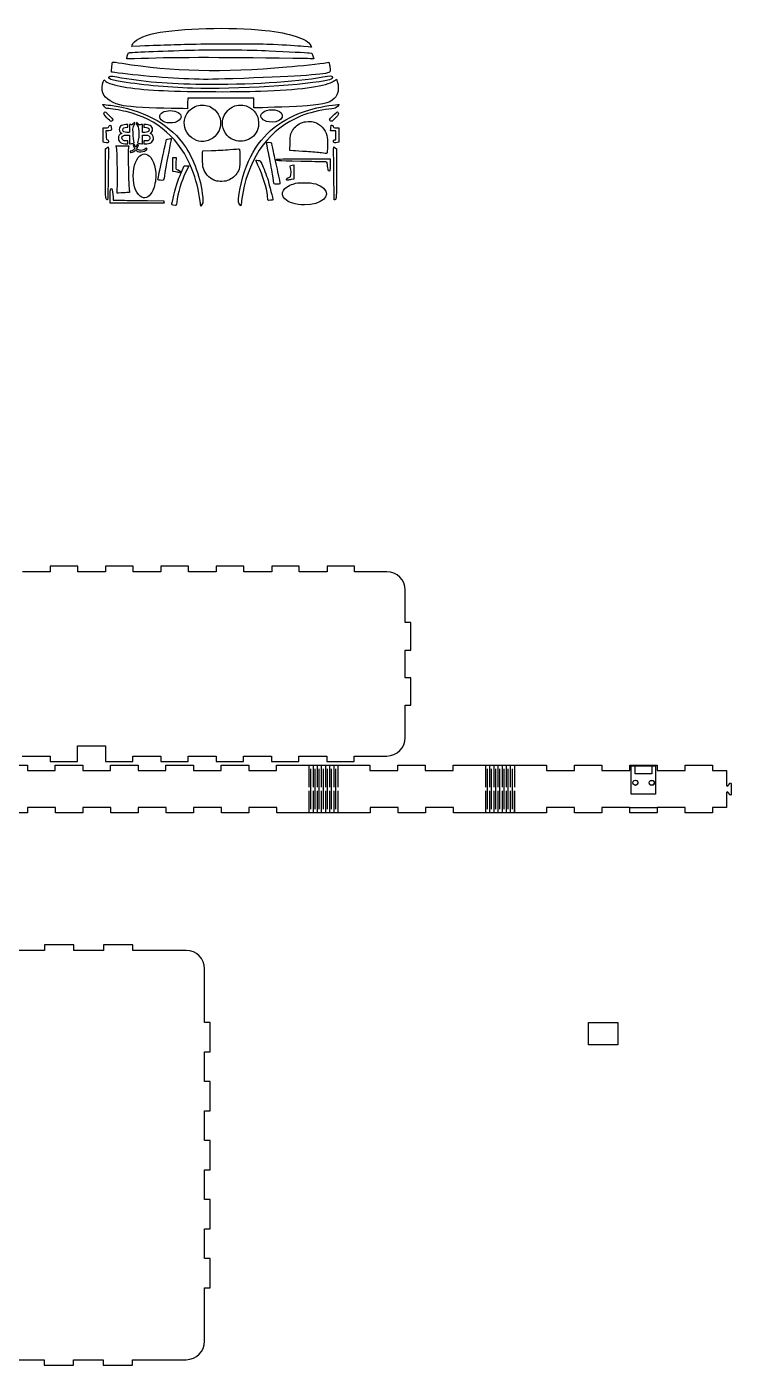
# Model space of a CAD drawing. Extents: x 299 to 1400, y -639 to 740.
# Drawn here: x 698 to 1079, y 8 to 734 of the extents above; entities that cross this region are included whole.
import ezdxf

# ---------------------------------------------------------------- set-up
doc = ezdxf.new("R2010")
doc.units = 0
doc.layers.add('Generic_Box', color=7, linetype='CONTINUOUS')

msp = doc.modelspace()

# ---------------------------------------------------------------- linework, layer by layer
at = {"layer": 'Generic_Box', "color": 1}
for p, q in [((754.53028, 723.490667), (754.70768, 724.258767)), ((759.00088, 723.667317), (754.53028, 723.490667)), ((847.60898, 723.450547), (847.60898, 723.450547)), ((850.78658, 719.986427), (852.11218, 719.845287)), ((852.11218, 719.845287), (852.69988, 718.352107)), ((751.78318, 717.114377), (751.78318, 717.114377)), ((860.48148, 714.729671), (861.44768, 714.878111)), ((861.44768, 714.878111), (861.73818, 713.523301)), ((739.07928, 704.352065), (739.52368, 705.372969)), ((739.52368, 705.372969), (740.44508, 704.563932)), ((785.43188, 705.875501), (785.43188, 705.875531)), ((787.41628, 700.821243), (787.41628, 700.821243)), ((775.90648, 689.886546), (775.90688, 689.886746)), ((784.82718, 692.549281), (784.75218, 689.705016)), ((784.90218, 695.393533), (784.82718, 692.549281)), ((802.76148, 695.393533), (784.90218, 695.393533)), ((820.62098, 695.393533), (802.76148, 695.393533)), ((820.69698, 692.813858), (820.62098, 695.393533)), ((820.77298, 690.234183), (820.69698, 692.813858)), ((823.47538, 690.237183), (820.77298, 690.234183)), ((866.99478, 691.963464), (865.99518, 690.939834)), ((866.28868, 691.963464), (866.99478, 691.963464)), ((741.04388, 684.801267), (741.04388, 684.801267)), ((784.75218, 689.705016), (782.44598, 689.763916)), ((827.52518, 682.789415), (827.52518, 682.789415)), ((862.08168, 683.143277), (862.08168, 683.143277)), ((738.99748, 675.435037), (738.99748, 679.386207)), ((738.99748, 679.386207), (740.44768, 679.386207)), ((738.99748, 671.483857), (738.99748, 675.435037)), ((742.03028, 677.798707), (740.56518, 677.798707)), ((740.56518, 677.798707), (740.64118, 675.351317)), ((751.622871, 675.401907), (753.277487, 675.401907)), ((753.277487, 676.876938), (751.950828, 676.876938)), ((752.465825, 679.640873), (752.465825, 681.176828)), ((753.277487, 681.14609), (753.277487, 679.588615)), ((753.277487, 679.588615), (753.277487, 676.876938)), ((753.277487, 675.401907), (753.277487, 672.257893)), ((756.268025, 681.38755), (756.267696, 682.24356)), ((757.079357, 682.215893), (757.079357, 681.281912)), ((757.079357, 682.215893), (757.079357, 682.215893)), ((758.474514, 680.929503), (758.474514, 680.839793)), ((760.322598, 679.588615), (760.322598, 681.14609)), ((760.322598, 676.876938), (760.322598, 679.588615)), ((761.649257, 676.876938), (760.322598, 676.876938)), ((760.322598, 672.258172), (760.322598, 675.401907)), ((760.322598, 675.401907), (761.977214, 675.401907)), ((761.134246, 681.176828), (761.134246, 679.640873)), ((772.46308, 682.378004), (772.46308, 682.378004)), ((853.40268, 682.469283), (853.40268, 682.469283)), ((862.22408, 677.798707), (862.38808, 678.790897)), ((863.71398, 677.798707), (862.22408, 677.798707)), ((865.20378, 677.798707), (863.71398, 677.798707)), ((865.20378, 675.268537), (865.20378, 677.798707)), ((865.34108, 679.386207), (866.79128, 679.386207)), ((866.79128, 679.386207), (866.79128, 675.450537)), ((866.79128, 675.450537), (866.79128, 671.514857)), ((739.72508, 671.373637), (738.99748, 671.483857)), ((739.72508, 671.373637), (739.72508, 671.373637)), ((740.32048, 667.916867), (740.98088, 668.537297)), ((746.29068, 668.852706), (745.94148, 669.580316)), ((745.94148, 669.580316), (749.46838, 669.580316)), ((749.46838, 669.580316), (752.99518, 669.580316)), ((752.465826, 670.63865), (752.465826, 672.210099)), ((752.99518, 669.580316), (752.71338, 668.662166)), ((753.277487, 672.257893), (753.277487, 670.669117)), ((755.114706, 670.894649), (755.905955, 671.136948)), ((756.108054, 670.350524), (755.321286, 670.109343)), ((758.220079, 670.135335), (757.434714, 670.375957)), ((757.696407, 671.144214), (758.51952, 670.891853)), ((760.322598, 670.669398), (760.322598, 672.258172)), ((761.134246, 672.210099), (761.134246, 670.63865)), ((790.97668, 672.186111), (790.97668, 672.186081)), ((811.31578, 672.256146), (811.31578, 672.256146)), ((840.26118, 666.996836), (840.35218, 671.271643)), ((863.98248, 671.565547), (863.98248, 671.565547)), ((864.80808, 668.537297), (865.46848, 667.916867)), ((866.79128, 671.514857), (865.96448, 671.349487)), ((740.32048, 654.43226), (740.32048, 667.916867)), ((763.03258, 664.766792), (763.03258, 664.766392)), ((776.75688, 659.44665), (776.75688, 663.281447)), ((776.75688, 663.281447), (777.68298, 663.281447)), ((777.68298, 663.281447), (778.60898, 663.281447)), ((778.60898, 663.281447), (778.51198, 660.0403)), ((792.95868, 665.889753), (793.12898, 666.797923)), ((793.12898, 666.797923), (797.82098, 666.974283)), ((842.20168, 666.854806), (840.26118, 666.996836)), ((847.46438, 662.470283), (862.01648, 662.470283)), ((862.01648, 662.470283), (862.01648, 659.16299)), ((865.46848, 667.916867), (865.46848, 654.34626)), ((776.75688, 655.61185), (776.75688, 659.44665)), ((778.31778, 655.41633), (776.75688, 655.61185)), ((780.01528, 655.08391), (780.01548, 655.08394)), ((781.86828, 656.21945), (783.02278, 658.66685)), ((783.02278, 658.66685), (784.21178, 658.66685)), ((785.40088, 658.66685), (783.94748, 655.6094)), ((784.21178, 658.66685), (785.40088, 658.66685)), ((841.47368, 659.17292), (842.47308, 659.25552)), ((842.40008, 655.33949), (842.32708, 651.42345)), ((842.47308, 659.25552), (842.40008, 655.33949)), ((861.12038, 656.07184), (861.12038, 656.07184)), ((864.06138, 654.56436), (864.06128, 654.56436)), ((769.23668, 650.99676), (769.23668, 650.99676)), ((800.07518, 650.58213), (800.07478, 650.58213)), ((831.74258, 648.87874), (831.74258, 648.87872)), ((838.34858, 651.03634), (838.34818, 651.03629)), ((842.32708, 651.42345), (841.00778, 651.23503)), ((740.78348, 640.59617), (740.78348, 640.59617)), ((742.90028, 638.47949), (742.89938, 642.44859)), ((744.37248, 641.98559), (744.54058, 640.06729)), ((744.54058, 640.06729), (749.47468, 640.03029)), ((746.58378, 644.33596), (746.58378, 644.33596)), ((763.13998, 639.83189), (771.87128, 639.67019)), ((771.87128, 639.67019), (771.95628, 639.07479)), ((771.95628, 639.07479), (772.04128, 638.47949)), ((791.92348, 636.90762), (791.60358, 639.49857)), ((828.35108, 640.19361), (828.35108, 640.19357)), ((836.75648, 645.35641), (836.75648, 645.35641)), ((757.47078, 638.47949), (742.90028, 638.47949)), ((772.04128, 638.47949), (757.47078, 638.47949)), ((776.90478, 637.42511), (776.90478, 637.42511)), ((792.55088, 637.83088), (791.92348, 636.90762)), ((812.94138, 637.9233), (812.94138, 637.9233)), ((710.38264, 438.529817), (695.28276, 438.529817)), ((725.28302, 441.529627), (710.38264, 441.529627)), ((710.38264, 441.529627), (710.38264, 438.529817)), ((725.28302, 438.529817), (725.28302, 441.529627)), ((740.38287, 438.529817), (725.28302, 438.529817)), ((755.28272, 441.529627), (740.38287, 441.529627)), ((740.38287, 441.529627), (740.38287, 438.529817)), ((755.28272, 438.529817), (755.28272, 441.529627)), ((770.38312, 438.529817), (755.28272, 438.529817)), ((785.28292, 441.529627), (770.38312, 441.529627)), ((770.38312, 441.529627), (770.38312, 438.529817)), ((785.28292, 438.529817), (785.28292, 441.529627)), ((800.38282, 438.529817), (785.28292, 438.529817)), ((815.28272, 441.529627), (800.38282, 441.529627)), ((800.38282, 441.529627), (800.38282, 438.529817)), ((815.28272, 438.529817), (815.28272, 441.529627)), ((830.38302, 438.529817), (815.28272, 438.529817)), ((845.28292, 441.529627), (830.38302, 441.529627)), ((830.38302, 441.529627), (830.38302, 438.529817)), ((845.28292, 438.529817), (845.28292, 441.529627)), ((860.38272, 438.529817), (845.28292, 438.529817)), ((875.28262, 441.529627), (860.38272, 441.529627)), ((860.38272, 441.529627), (860.38272, 438.529817)), ((875.28262, 438.529817), (875.28262, 441.529627)), ((892.78292, 438.529817), (875.28262, 438.529817)), ((902.78282, 410.929947), (902.78282, 428.529907)), ((905.78312, 410.929947), (902.78282, 410.929947)), ((905.78312, 396.030087), (905.78312, 410.929947)), ((902.78282, 380.929712), (902.78282, 396.030087)), ((902.78282, 396.030087), (905.78312, 396.030087)), ((905.78312, 380.929712), (902.78282, 380.929712)), ((905.78312, 366.029847), (905.78312, 380.929712)), ((902.78282, 348.529623), (902.78282, 366.029847)), ((902.78282, 366.029847), (905.78312, 366.029847)), ((725.183, 338.529713), (725.183, 344.138159)), ((725.183, 344.138159), (740.283, 344.138159)), ((740.283, 344.138159), (740.283, 338.529713)), ((695.18304, 338.529713), (710.28289, 338.529713)), ((710.28289, 338.529713), (710.28289, 335.529903)), ((710.28289, 335.529903), (725.18277, 335.529903)), ((725.18277, 335.529903), (725.183, 338.529713)), ((725.183, 338.529713), (725.183, 338.529713)), ((740.283, 338.529713), (740.28262, 335.529903)), ((740.28262, 335.529903), (755.18302, 335.529903)), ((740.283, 338.529713), (740.283, 338.529713)), ((755.18302, 335.529903), (755.18302, 338.529713)), ((755.18302, 338.529713), (770.28282, 338.529713)), ((770.28282, 338.529713), (770.28282, 335.529903)), ((770.28282, 335.529903), (785.18272, 335.529903)), ((785.18272, 335.529903), (785.18272, 338.529713)), ((785.18272, 338.529713), (800.28312, 338.529713)), ((800.28312, 338.529713), (800.28312, 335.529903)), ((800.28312, 335.529903), (815.18292, 335.529903)), ((815.18292, 335.529903), (815.18292, 338.529713)), ((815.18292, 338.529713), (830.28282, 338.529713)), ((830.28282, 338.529713), (830.28282, 335.529903)), ((830.28282, 335.529903), (845.18262, 335.529903)), ((845.18262, 335.529903), (845.18262, 338.529713)), ((845.18262, 338.529713), (860.28302, 338.529713)), ((860.28302, 338.529713), (860.28302, 335.529903)), ((860.28302, 335.529903), (875.18292, 335.529903)), ((875.18292, 335.529903), (875.18292, 338.529713)), ((875.18292, 338.529713), (892.78292, 338.529713)), ((683.05286, 333.629683), (697.95286, 333.629683)), ((697.95286, 333.629683), (697.95286, 330.629683)), ((697.95286, 330.629683), (713.05286, 330.629683)), ((713.05286, 330.629683), (713.05286, 333.629683)), ((713.05286, 333.629683), (727.95286, 333.629683)), ((727.95286, 333.629683), (727.95286, 330.629683)), ((727.95286, 330.629683), (743.05286, 330.629683)), ((743.05286, 330.629683), (743.05286, 333.629683)), ((743.05286, 333.629683), (757.95282, 333.629683)), ((757.95282, 333.629683), (757.95282, 330.629683)), ((757.95282, 330.629683), (773.05282, 330.629683)), ((773.05282, 330.629683), (773.05282, 333.629683)), ((773.05282, 333.629683), (787.95282, 333.629683)), ((787.95282, 333.629683), (787.95282, 330.629683)), ((787.95282, 330.629683), (803.05282, 330.629683)), ((803.05282, 330.629683), (803.05282, 333.629683)), ((803.05282, 333.629683), (817.95282, 333.629683)), ((817.95282, 333.629683), (817.95282, 330.629683)), ((817.95282, 330.629683), (833.05282, 330.629683)), ((833.05282, 330.629683), (833.05282, 333.629683)), ((833.05282, 333.629683), (850.55282, 333.629683)), ((850.55282, 333.629683), (866.26082, 333.629683)), ((850.55282, 333.629683), (850.55282, 321.629683)), ((851.67482, 309.629683), (851.67482, 331.629683)), ((852.79682, 333.629683), (852.79682, 321.629683)), ((853.91882, 309.629683), (853.91882, 331.629683)), ((855.04082, 333.629683), (855.04082, 321.629683)), ((856.16282, 309.629683), (856.16282, 331.629683)), ((857.28482, 333.629683), (857.28482, 321.629683)), ((858.40682, 309.629683), (858.40682, 331.629683)), ((859.52882, 333.629683), (859.52882, 321.629683)), ((860.65082, 309.629683), (860.65082, 331.629683)), ((861.77282, 333.629683), (861.77282, 321.629683)), ((862.89482, 309.629683), (862.89482, 331.629683)), ((864.01682, 333.629683), (864.01682, 321.629683)), ((865.13882, 309.629683), (865.13882, 331.629683)), ((866.26082, 333.629683), (883.66082, 333.629683)), ((866.26082, 333.629683), (866.26082, 321.629683)), ((883.66082, 333.629683), (883.66082, 330.629683)), ((883.66082, 330.629683), (898.76082, 330.629683)), ((898.76082, 330.629683), (898.76082, 333.629683)), ((898.76082, 333.629683), (913.66082, 333.629683)), ((913.66082, 333.629683), (913.66082, 330.629683)), ((913.66082, 330.629683), (928.76082, 330.629683)), ((928.76082, 330.629683), (928.76082, 333.629683)), ((928.76082, 333.629683), (946.26082, 333.629683)), ((946.26082, 333.629683), (961.96882, 333.629683)), ((946.26082, 333.629683), (946.26082, 321.629683)), ((947.38282, 309.629683), (947.38282, 331.629683)), ((948.50482, 333.629683), (948.50482, 321.629683)), ((949.62682, 309.629683), (949.62682, 331.629683)), ((950.74882, 333.629683), (950.74882, 321.629683)), ((951.87082, 309.629683), (951.87082, 331.629683)), ((952.99282, 333.629683), (952.99282, 321.629683)), ((954.11482, 309.629683), (954.11482, 331.629683)), ((955.23682, 333.629683), (955.23682, 321.629683)), ((956.35882, 309.629683), (956.35882, 331.629683)), ((957.48082, 333.629683), (957.48082, 321.629683)), ((958.60282, 309.629683), (958.60282, 331.629683)), ((959.72482, 333.629683), (959.72482, 321.629683)), ((960.84682, 309.629683), (960.84682, 331.629683)), ((961.96882, 333.629683), (979.36882, 333.629683)), ((961.96882, 333.629683), (961.96882, 321.629683)), ((979.36882, 333.629683), (979.36882, 330.629683)), ((979.36882, 330.629683), (994.46882, 330.629683)), ((994.46882, 330.629683), (994.46882, 333.629683)), ((994.46882, 333.629683), (1009.36882, 333.629683)), ((1009.36882, 333.629683), (1009.36882, 330.629683)), ((1009.36882, 330.629683), (1024.46882, 330.629683)), ((1024.46882, 330.629683), (1024.46882, 333.629683)), ((1024.46882, 333.629683), (1039.36882, 333.629683)), ((1039.36882, 333.629683), (1039.36882, 330.629683)), ((1039.36882, 330.629683), (1054.46882, 330.629683)), ((1054.46882, 330.629683), (1054.46882, 333.629683)), ((1054.46882, 333.629683), (1069.36882, 333.629683)), ((1069.36882, 333.629683), (1069.36882, 330.629683)), ((1069.36882, 330.629683), (1076.96882, 330.629683)), ((1076.96882, 330.629683), (1076.96882, 330.629683)), ((1076.96882, 330.629683), (1076.96882, 327.629683)), ((1076.96882, 327.629683), (1076.96882, 325.629683)), ((850.55282, 319.629683), (850.55282, 307.629683)), ((852.79682, 319.629683), (852.79682, 307.629683)), ((855.04082, 319.629683), (855.04082, 307.629683)), ((857.28482, 319.629683), (857.28482, 307.629683)), ((859.52882, 319.629683), (859.52882, 307.629683)), ((861.77282, 319.629683), (861.77282, 307.629683)), ((864.01682, 319.629683), (864.01682, 307.629683)), ((866.26082, 319.629683), (866.26082, 307.629683)), ((946.26082, 319.629683), (946.26082, 307.629683)), ((948.50482, 319.629683), (948.50482, 307.629683)), ((950.74882, 319.629683), (950.74882, 307.629683)), ((952.99282, 319.629683), (952.99282, 307.629683)), ((955.23682, 319.629683), (955.23682, 307.629683)), ((957.48082, 319.629683), (957.48082, 307.629683)), ((959.72482, 319.629683), (959.72482, 307.629683)), ((961.96882, 319.629683), (961.96882, 307.629683)), ((961.96882, 307.629683), (961.96882, 319.629683)), ((1027.51372, 322.760557), (1027.51372, 322.760557)), ((1036.39542, 322.729977), (1036.39542, 322.729977)), ((1076.96882, 325.629683), (1076.96882, 322.554683)), ((1077.65482, 322.304683), (1078.97682, 323.880683)), ((1079.47682, 323.702683), (1079.47682, 317.552683)), ((1076.96882, 318.700683), (1076.96882, 315.625683)), ((1076.96882, 315.625683), (1076.96882, 310.629683)), ((1078.97682, 317.374683), (1077.65482, 318.950683)), ((698.05286, 307.629683), (683.15286, 307.629683)), ((713.15286, 310.629683), (698.05286, 310.629683)), ((698.05286, 310.629683), (698.05286, 307.629683)), ((713.15286, 307.629683), (713.15286, 310.629683)), ((728.05286, 307.629683), (713.15286, 307.629683)), ((743.15286, 310.629683), (728.05286, 310.629683)), ((728.05286, 310.629683), (728.05286, 307.629683)), ((743.15286, 307.629683), (743.15286, 310.629683)), ((758.05282, 307.629683), (743.15286, 307.629683)), ((773.15282, 310.629683), (758.05282, 310.629683)), ((758.05282, 310.629683), (758.05282, 307.629683)), ((773.15282, 307.629683), (773.15282, 310.629683)), ((788.05282, 307.629683), (773.15282, 307.629683)), ((803.15282, 310.629683), (788.05282, 310.629683)), ((788.05282, 310.629683), (788.05282, 307.629683)), ((803.15282, 307.629683), (803.15282, 310.629683)), ((818.05282, 307.629683), (803.15282, 307.629683)), ((833.15282, 310.629683), (818.05282, 310.629683)), ((818.05282, 310.629683), (818.05282, 307.629683)), ((833.15282, 307.629683), (833.15282, 310.629683)), ((850.55282, 307.629683), (833.15282, 307.629683)), ((866.26082, 307.629683), (850.55282, 307.629683)), ((883.76082, 307.629683), (866.26082, 307.629683)), ((898.86082, 310.629683), (883.76082, 310.629683)), ((883.76082, 310.629683), (883.76082, 307.629683)), ((898.86082, 307.629683), (898.86082, 310.629683)), ((913.76082, 307.629683), (898.86082, 307.629683)), ((928.86082, 310.629683), (913.76082, 310.629683)), ((913.76082, 310.629683), (913.76082, 307.629683)), ((928.86082, 307.629683), (928.86082, 310.629683)), ((946.26082, 307.629683), (928.86082, 307.629683)), ((961.96882, 307.629683), (946.26082, 307.629683)), ((979.36882, 307.629683), (961.96882, 307.629683)), ((994.46882, 310.629683), (979.36882, 310.629683)), ((979.36882, 310.629683), (979.36882, 307.629683)), ((994.46882, 307.629683), (994.46882, 310.629683)), ((1009.36882, 307.629683), (994.46882, 307.629683)), ((1024.46882, 310.629683), (1009.36882, 310.629683)), ((1009.36882, 310.629683), (1009.36882, 307.629683)), ((1024.46882, 307.629683), (1024.46882, 310.629683)), ((1039.36882, 307.629683), (1024.46882, 307.629683)), ((1054.46882, 310.629683), (1039.36882, 310.629683)), ((1039.36882, 310.629683), (1039.36882, 307.629683)), ((1054.46882, 307.629683), (1054.46882, 310.629683)), ((1069.36882, 307.629683), (1054.46882, 307.629683)), ((1076.96882, 310.629683), (1069.36882, 310.629683)), ((1069.36882, 310.629683), (1069.36882, 307.629683)), ((707.15871, 232.999975), (691.05842, 232.999975)), ((723.05853, 236.00031), (707.15871, 236.00031)), ((707.15871, 236.00031), (707.15871, 232.999975)), ((723.05853, 232.999975), (723.05853, 236.00031)), ((739.15832, 232.999975), (723.05853, 232.999975)), ((755.05864, 236.00031), (739.15832, 236.00031)), ((739.15832, 236.00031), (739.15832, 232.999975)), ((755.05864, 232.999975), (755.05864, 236.00031)), ((784.0584, 232.999975), (755.05864, 232.999975)), ((794.05833, 193.900038), (794.05833, 223.000069)), ((797.05865, 193.900038), (794.05833, 193.900038)), ((797.05865, 178.000234), (797.05865, 193.900038)), ((1002.0688, 193.90003), (1017.9687, 193.90003)), ((1002.0688, 181.88334), (1002.0688, 193.90003)), ((1017.9687, 193.90003), (1017.9687, 181.88334)), ((1017.9687, 181.88334), (1002.0688, 181.88334)), ((794.05833, 161.899917), (794.05833, 178.000234)), ((794.05833, 178.000234), (797.05865, 178.000234)), ((797.05865, 161.899917), (794.05833, 161.899917)), ((797.05865, 146.000126), (797.05865, 161.899917)), ((794.05833, 129.900338), (794.05833, 146.000126)), ((794.05833, 146.000126), (797.05865, 146.000126)), ((797.05865, 129.900338), (794.05833, 129.900338)), ((797.05865, 114.000018), (797.05865, 129.900338)), ((794.05833, 97.900228), (794.05833, 114.000018)), ((794.05833, 114.000018), (797.05865, 114.000018)), ((797.05865, 97.900228), (794.05833, 97.900228)), ((797.05865, 81.999908), (797.05865, 97.900228)), ((794.05833, 65.900088), (794.05833, 81.999908)), ((794.05833, 81.999908), (797.05865, 81.999908)), ((797.05865, 65.900088), (794.05833, 65.900088)), ((797.05865, 50.000298), (797.05865, 65.900088)), ((794.05833, 21.000008), (794.05833, 50.000298)), ((794.05833, 50.000298), (797.05865, 50.000298)), ((690.95867, 11.000078), (707.05846, 11.000078)), ((707.05846, 11.000078), (707.05846, 8.000288)), ((707.05846, 8.000288), (722.95878, 8.000288)), ((722.95878, 8.000288), (722.95878, 11.000078)), ((722.95878, 11.000078), (739.05857, 11.000078)), ((739.05857, 11.000078), (739.05857, 8.000288)), ((739.05857, 8.000288), (754.95839, 8.000288)), ((754.95839, 8.000288), (754.95839, 11.000078)), ((754.95839, 11.000078), (784.0584, 11.000078))]:
    msp.add_line(p, q, dxfattribs=at)
at = {"layer": 'Generic_Box', "color": 3}
for p, q in [((1025.31887, 317.775488), (1025.31887, 333.275487)), ((1025.31887, 333.275487), (1038.51887, 333.275487)), ((1027.468879, 328.881484), (1027.468879, 333.275457)), ((1027.468879, 333.275457), (1036.36888, 333.275457)), ((1036.36888, 328.881484), (1027.468879, 328.881484)), ((1036.36888, 333.275457), (1036.36888, 328.881484)), ((1038.51887, 333.275487), (1038.51887, 317.775488)), ((1027.51372, 322.610557), (1027.51372, 322.610557)), ((1036.39542, 322.579977), (1036.39542, 322.579977)), ((1038.51887, 317.775488), (1025.31887, 317.775488)), ((1024.46892, 310.629684), (1039.36892, 310.629684)), ((1024.46892, 307.629684), (1024.46892, 310.629684)), ((1039.36892, 307.629684), (1024.46892, 307.629684)), ((1039.36892, 310.629684), (1039.36892, 307.629684))]:
    msp.add_line(p, q, dxfattribs=at)
at = {"layer": 'Generic_Box', "color": 1}
for points in [[(767.24818, 730.685137), (781.04218, 733.516087), (807.41048, 734.169887), (826.91848, 732.164657)], [(754.70768, 724.258767), (755.24638, 726.590797), (760.55588, 729.311667), (767.24818, 730.685137)], [(826.91848, 732.164657), (840.32358, 730.786747), (849.71228, 727.708287), (851.59128, 724.074687)], [(752.22428, 718.754627), (752.42338, 719.524977), (752.70528, 719.959167), (753.09988, 720.103317)], [(753.09988, 720.103317), (753.70868, 720.325707), (769.78028, 720.994027), (786.49028, 721.491827)], [(791.91418, 724.654997), (778.38558, 724.383727), (773.17298, 724.227307), (759.00088, 723.667317)], [(786.49028, 721.491827), (797.10818, 721.808137), (819.66518, 721.654337), (828.95588, 721.202267)], [(831.20478, 724.482777), (823.18398, 724.844427), (805.27658, 724.922927), (791.91418, 724.654997)], [(828.95588, 721.202267), (838.86398, 720.720167), (849.41368, 720.132607), (850.78658, 719.986427)], [(847.60898, 723.450547), (844.36548, 723.771247), (837.74218, 724.188017), (831.20478, 724.482777)], [(851.97458, 723.187927), (851.97458, 723.016807), (852.02858, 723.013547), (847.60898, 723.450547)], [(851.59128, 724.074687), (851.80208, 723.666957), (851.97458, 723.267907), (851.97458, 723.187927)], [(743.63958, 709.588651), (743.51088, 709.729161), (743.98428, 714.888201), (744.14018, 715.044101)], [(744.14018, 715.044101), (744.21518, 715.119101), (746.57118, 714.809411), (749.37598, 714.356011)], [(749.37598, 714.356011), (776.33768, 709.997651), (803.57808, 709.383941), (838.61318, 712.345551)], [(755.96608, 716.782607), (751.79048, 716.616387), (751.64098, 716.628247), (751.78318, 717.114377)], [(751.78318, 717.114377), (751.86418, 717.391667), (752.06278, 718.129777), (752.22428, 718.754627)], [(841.92048, 716.987447), (800.84568, 717.613617), (775.31288, 717.552767), (755.96608, 716.782607)], [(838.61318, 712.345551), (845.68078, 712.942991), (856.60098, 714.133541), (860.48148, 714.729671)], [(853.22638, 716.837477), (853.19238, 716.825677), (848.10508, 716.893177), (841.92048, 716.987447)], [(852.69988, 718.352107), (853.02308, 717.530857), (853.26008, 716.849277), (853.22638, 716.837477)], [(861.73818, 713.523301), (861.89808, 712.778161), (862.02878, 711.593481), (862.02878, 710.890701)], [(740.44508, 704.563932), (742.93958, 702.373764), (753.89118, 700.493416), (769.16008, 699.633699)], [(742.17248, 706.63522), (742.17248, 707.599994), (742.93098, 707.669134), (746.42658, 707.023027)], [(747.19958, 704.683952), (743.17178, 705.399819), (742.17248, 705.787686), (742.17248, 706.63522)], [(760.82568, 707.589951), (753.76748, 708.234981), (743.81988, 709.391861), (743.63958, 709.588651)], [(746.42658, 707.023027), (760.50198, 704.421392), (774.26408, 703.229951), (792.70798, 703.016281)], [(787.41628, 700.821243), (773.53118, 701.25458), (758.22128, 702.725054), (747.19958, 704.683952)], [(785.43188, 705.875531), (778.60998, 706.139131), (770.57618, 706.698881), (760.82568, 707.589951)], [(809.37668, 705.974401), (796.75038, 705.553581), (794.05208, 705.542441), (785.43188, 705.875501)], [(861.71068, 705.411729), (850.41318, 702.561354), (810.56058, 700.098939), (787.41628, 700.821243)], [(792.70798, 703.016281), (817.53128, 702.728694), (842.97928, 704.259435), (858.19228, 706.95527)], [(861.30118, 709.326581), (858.25928, 708.129571), (841.41738, 707.042271), (809.37668, 705.974401)], [(858.19228, 706.95527), (862.19588, 707.664724), (862.81368, 707.682814), (863.18528, 707.101447)], [(862.02878, 710.890701), (862.02878, 709.742541), (861.95478, 709.583851), (861.30118, 709.326581)], [(863.18528, 707.101447), (863.63868, 706.392223), (863.08528, 705.758666), (861.71068, 705.411729)], [(863.34078, 704.251705), (864.20308, 704.686952), (865.01548, 705.234289), (865.14628, 705.468026)], [(865.14628, 705.468026), (865.34478, 705.822706), (865.43258, 705.768656), (865.67708, 705.141249)], [(865.67708, 705.141249), (866.96058, 701.847597), (866.78518, 698.545748), (865.20458, 696.24502)], [(738.87668, 698.237218), (738.30558, 699.732549), (738.40748, 702.809161), (739.07928, 704.352065)], [(749.97768, 691.323137), (744.59578, 692.250141), (740.09188, 695.055326), (738.87668, 698.237218)], [(769.16008, 699.633699), (781.51388, 698.938115), (810.33288, 698.727465), (824.35288, 699.230272)], [(824.35288, 699.230272), (844.64758, 699.958119), (858.32488, 701.71967), (863.34078, 704.251705)], [(739.60008, 690.905134), (738.59578, 691.933594), (738.58528, 691.963464), (739.22668, 691.963464)], [(739.22668, 691.963464), (739.58968, 691.963464), (741.31048, 691.777454), (743.05068, 691.550104)], [(741.40578, 689.846794), (740.85348, 689.846794), (740.33918, 690.148194), (739.60008, 690.905134)], [(743.05068, 691.550104), (759.91288, 689.347174), (773.89998, 682.052404), (782.04008, 671.215794)], [(775.90688, 689.886746), (765.46658, 690.043856), (753.58278, 690.70218), (749.97768, 691.323137)], [(782.44598, 689.763916), (781.17758, 689.796316), (778.23488, 689.851516), (775.90648, 689.886546)], [(783.48888, 684.856128), (784.48348, 687.793828), (786.08588, 689.552798), (788.99698, 690.902558)], [(788.99698, 690.902558), (790.26048, 691.488388), (790.87738, 691.602818), (792.75748, 691.600118)], [(792.75748, 691.600118), (795.63348, 691.596118), (797.49258, 690.897678), (799.49168, 689.070578)], [(806.60518, 688.782483), (808.65398, 690.842753), (810.44348, 691.580723), (813.43248, 691.597963)], [(813.43248, 691.597963), (815.57458, 691.610263), (815.99248, 691.527163), (817.59298, 690.770143)], [(817.59298, 690.770143), (821.04018, 689.139693), (823.08668, 686.167583), (823.30008, 682.481903)], [(849.59338, 691.304427), (844.33578, 690.94925), (827.00008, 690.240883), (823.47538, 690.237183)], [(865.20458, 696.24502), (863.12118, 693.212418), (859.12738, 691.948484), (849.59338, 691.304427)], [(851.02128, 689.139684), (855.27528, 690.425354), (863.59148, 691.963464), (866.28868, 691.963464)], [(865.99518, 690.939834), (865.06138, 689.983534), (864.86528, 689.904384), (863.01328, 689.736564)], [(741.04388, 684.801267), (739.36018, 686.635237), (739.27238, 686.792237), (739.56808, 687.441177)], [(739.56808, 687.441177), (739.74098, 687.820657), (739.96508, 688.098297), (740.06618, 688.058147)], [(740.06618, 688.058147), (740.58938, 687.850267), (744.28918, 684.145747), (744.28918, 683.829767)], [(743.24408, 682.838547), (743.01848, 682.845547), (742.02838, 683.728797), (741.04388, 684.801267)], [(751.56988, 688.122464), (747.90228, 689.009164), (742.96488, 689.846794), (741.40578, 689.846794)], [(744.28918, 683.829767), (744.28918, 683.334647), (743.74948, 682.822807), (743.24408, 682.838547)], [(787.34308, 656.6391), (780.83658, 673.231904), (768.59358, 684.006724), (751.56988, 688.122464)], [(769.67988, 685.294084), (769.67988, 687.294024), (772.10608, 688.709914), (775.50078, 688.691004)], [(772.46308, 682.378004), (770.92088, 682.942504), (769.67988, 684.242724), (769.67988, 685.294084)], [(775.50078, 688.691004), (778.85268, 688.672304), (781.32158, 687.150194), (781.32158, 685.102354)], [(781.32158, 685.102354), (781.32158, 684.223544), (779.47698, 682.615674), (778.05918, 682.258674)], [(786.04318, 674.810131), (783.29138, 677.412691), (782.29518, 681.330488), (783.48888, 684.856128)], [(799.49168, 689.070578), (805.48268, 683.595178), (802.58868, 673.685001), (794.55378, 672.161211)], [(803.80928, 680.637603), (803.45518, 683.951313), (804.32728, 686.491703), (806.60518, 688.782483)], [(843.19218, 684.305264), (827.13258, 676.668364), (816.90208, 661.09054), (814.09228, 639.99569)], [(819.04308, 663.856964), (825.46598, 676.403924), (835.72878, 684.517944), (851.02128, 689.139684)], [(827.52518, 682.789415), (824.67568, 683.846535), (823.70938, 685.904035), (825.33028, 687.462585)], [(825.33028, 687.462585), (827.72218, 689.762315), (833.48138, 689.725395), (835.43988, 687.397785)], [(833.96238, 683.048815), (832.74838, 682.411215), (828.95658, 682.258415), (827.52518, 682.789415)], [(835.43988, 687.397785), (836.70898, 685.889525), (836.13088, 684.187675), (833.96238, 683.048815)], [(848.36648, 686.530404), (847.27508, 686.140904), (844.94668, 685.139594), (843.19218, 684.305264)], [(846.06888, 681.837913), (847.53888, 682.525783), (848.21748, 682.678243), (850.09078, 682.741423)], [(863.01328, 689.736564), (858.91078, 689.364794), (852.18078, 687.891614), (848.36648, 686.530404)], [(850.09078, 682.741423), (851.44858, 682.787223), (852.76498, 682.679023), (853.40268, 682.469283)], [(861.76418, 683.829767), (861.76418, 684.145747), (865.46398, 687.850267), (865.98718, 688.058147)], [(862.08168, 683.143277), (861.90708, 683.317897), (861.76418, 683.626817), (861.76418, 683.829767)], [(865.00958, 684.801267), (863.22078, 682.852787), (862.67898, 682.545997), (862.08168, 683.143277)], [(866.48528, 687.441177), (866.78098, 686.792237), (866.69318, 686.635237), (865.00958, 684.801267)], [(865.98718, 688.058147), (866.08828, 688.098247), (866.31238, 687.820657), (866.48528, 687.441177)], [(740.44768, 679.386207), (741.75868, 679.386207), (741.91318, 679.447307), (742.05758, 680.022667)], [(740.64118, 675.351317), (740.71318, 673.041467), (740.75068, 672.899167), (741.31258, 672.819367)], [(743.33168, 679.713167), (743.60158, 677.744227), (743.63858, 677.798707), (742.03028, 677.798707)], [(742.05758, 680.022667), (742.14558, 680.372727), (742.43118, 680.715067), (742.69268, 680.783427)], [(742.69268, 680.783427), (743.08278, 680.885437), (743.19728, 680.693527), (743.33168, 679.713167)], [(747.732362, 675.371998), (747.434238, 674.964742), (747.285304, 674.448113), (747.285304, 673.822348)], [(749.118572, 676.295639), (748.492504, 676.087046), (748.030473, 675.779253), (747.732362, 675.371998)], [(747.791927, 678.381587), (747.791841, 677.894875), (747.911286, 677.47779), (748.149803, 677.13013)], [(748.119884, 679.707662), (747.901265, 679.350072), (747.791913, 678.908035), (747.791927, 678.381587)], [(749.044205, 680.571778), (748.64672, 680.353239), (748.338503, 680.065252), (748.119884, 679.707662)], [(748.149803, 677.13013), (748.37827, 676.782485), (748.701203, 676.504232), (749.118572, 676.295639)], [(750.430415, 681.033738), (749.893802, 680.944337), (749.43177, 680.790293), (749.044205, 680.571778)], [(749.655385, 678.277352), (749.655385, 678.774009), (749.868923, 679.126545), (750.296212, 679.335138)], [(750.266293, 677.174851), (749.858873, 677.383444), (749.655385, 677.750904), (749.655385, 678.277352)], [(749.849139, 675.058999), (750.276443, 675.287467), (750.867625, 675.401907), (751.622871, 675.401907)], [(751.950828, 676.876938), (751.235335, 676.876938), (750.673728, 676.976202), (750.266293, 677.174851)], [(750.296212, 679.335138), (750.713581, 679.543731), (751.260271, 679.648142), (751.936012, 679.648142)], [(752.1745, 681.182695), (751.548447, 681.182695), (750.967028, 681.133069), (750.430415, 681.033738)], [(751.936012, 679.648142), (752.127433, 679.648142), (752.300745, 679.645238), (752.465825, 679.640873)], [(752.465825, 681.176828), (752.369929, 681.178402), (752.265687, 681.182695), (752.1745, 681.182695)], [(753.664995, 681.123173), (753.533283, 681.13329), (753.406609, 681.138539), (753.277487, 681.14609)], [(754.425194, 681.033744), (754.176757, 681.073479), (753.923367, 681.103313), (753.664995, 681.123173)], [(754.830052, 680.97813), (754.699427, 680.99809), (754.565281, 681.016931), (754.425194, 681.033744)], [(756.267696, 682.24356), (755.604395, 682.119367), (755.136623, 681.677791), (754.830052, 680.97813)], [(755.213408, 676.678795), (755.028143, 679.746561), (755.534208, 681.077178), (756.268025, 681.38755)], [(755.905955, 671.136948), (755.577754, 672.569111), (755.350718, 674.405274), (755.213408, 676.678795)], [(758.474514, 680.839793), (758.136422, 681.524282), (757.678269, 682.042846), (757.079357, 682.215893)], [(757.079357, 681.281912), (757.722746, 680.803683), (758.302276, 679.394321), (758.411313, 677.588743)], [(758.411313, 677.588743), (758.543784, 675.395042), (758.283867, 673.074801), (757.696407, 671.144214)], [(759.174877, 681.033744), (758.926439, 681.003938), (758.693047, 680.969215), (758.474514, 680.929503)], [(759.93509, 681.123173), (759.676718, 681.103313), (759.4233, 681.073479), (759.174877, 681.033744)], [(760.322598, 681.14609), (760.193476, 681.138535), (760.066788, 681.133298), (759.93509, 681.123173)], [(761.425857, 681.182695), (761.334627, 681.182695), (761.230256, 681.178388), (761.134246, 681.176828)], [(761.134246, 679.640873), (761.299484, 679.645238), (761.472853, 679.648142), (761.66436, 679.648142)], [(763.16967, 681.033738), (762.633072, 681.133069), (762.05191, 681.182695), (761.425857, 681.182695)], [(763.333792, 677.174851), (762.926358, 676.976202), (762.364736, 676.876938), (761.649257, 676.876938)], [(761.66436, 679.648142), (762.3401, 679.648142), (762.886505, 679.543731), (763.303874, 679.335138)], [(761.977214, 675.401907), (762.732446, 675.401907), (763.323915, 675.287732), (763.751218, 675.059278)], [(764.55588, 680.571778), (764.168329, 680.790293), (763.706283, 680.944337), (763.16967, 681.033738)], [(763.303874, 679.335138), (763.731177, 679.126545), (763.944972, 678.773995), (763.944972, 678.277352)], [(763.944972, 678.277352), (763.944972, 677.750904), (763.741226, 677.383444), (763.333792, 677.174851)], [(764.481499, 676.295918), (764.898854, 676.504497), (765.221729, 676.782485), (765.450283, 677.13013)], [(765.867709, 675.371998), (765.569584, 675.779254), (765.107538, 676.087325), (764.481499, 676.295918)], [(765.480201, 679.707662), (765.261582, 680.065253), (764.953365, 680.353253), (764.55588, 680.571778)], [(765.450283, 677.13013), (765.688771, 677.47779), (765.808158, 677.894875), (765.808158, 678.381587)], [(765.808158, 678.381587), (765.808158, 678.908035), (765.69882, 679.350072), (765.480201, 679.707662)], [(766.314781, 673.822348), (766.314781, 674.448113), (766.165819, 674.964756), (765.867709, 675.371998)], [(778.05918, 682.258674), (776.43388, 681.849414), (773.75088, 681.906614), (772.46308, 682.378004)], [(811.31578, 672.256146), (807.12998, 673.316616), (804.24768, 676.534836), (803.80928, 680.637603)], [(823.30008, 682.481903), (823.49758, 679.069273), (822.20098, 676.151746), (819.55048, 674.045456)], [(840.35218, 671.271643), (840.44018, 675.400623), (840.47018, 675.600603), (841.23438, 677.133743)], [(841.23438, 677.133743), (842.28708, 679.245633), (843.91558, 680.830233), (846.06888, 681.837913)], [(853.40268, 682.469283), (856.83058, 681.341623), (859.42688, 678.593153), (860.30018, 675.167473)], [(862.38808, 678.790897), (862.47808, 679.336597), (862.55348, 680.039827), (862.55508, 680.353627)], [(862.55508, 680.353627), (862.55508, 681.146327), (863.51678, 680.876837), (863.73118, 680.022667)], [(863.73118, 680.022667), (863.87558, 679.447287), (864.03008, 679.386207), (865.34108, 679.386207)], [(741.90788, 671.959477), (741.90788, 671.136357), (741.68548, 671.076657), (739.72508, 671.373637)], [(740.98088, 668.537297), (741.34408, 668.878527), (741.71048, 669.088447), (741.79518, 669.003787)], [(741.31258, 672.819367), (741.77528, 672.753667), (741.90788, 672.562097), (741.90788, 671.959477)], [(741.79518, 669.003787), (741.99818, 668.800757), (741.61078, 640.22537), (741.40508, 640.23627)], [(746.58378, 644.33596), (746.98698, 645.17464), (746.71358, 667.971506), (746.29068, 668.852706)], [(747.285304, 673.822348), (747.285304, 672.759494), (747.672726, 671.960053), (748.447842, 671.423675)], [(748.447842, 671.423675), (749.222957, 670.897228), (750.410474, 670.633899), (752.010379, 670.633899)], [(749.208041, 673.837445), (749.208041, 674.423489), (749.421821, 674.830546), (749.849139, 675.058999)], [(749.431713, 673.032858), (749.282651, 673.241443), (749.208041, 673.50966), (749.208041, 673.837445)], [(750.012989, 672.526182), (749.764552, 672.655304), (749.570827, 672.824264), (749.431713, 673.032858)], [(750.877473, 672.272984), (750.539596, 672.32265), (750.251492, 672.406976), (750.012989, 672.526182)], [(751.950828, 672.198366), (751.563278, 672.198366), (751.205402, 672.223319), (750.877473, 672.272984)], [(752.465826, 672.210099), (752.28527, 672.204003), (752.106876, 672.198366), (751.950828, 672.198366)], [(752.010379, 670.633899), (752.161731, 670.633899), (752.313714, 670.635616), (752.465826, 670.63865)], [(752.71338, 668.662166), (752.35058, 667.480116), (752.90678, 645.46165), (753.31648, 644.69609)], [(753.277487, 670.669117), (753.406451, 670.6762), (753.535487, 670.684185), (753.664995, 670.693432)], [(753.664995, 670.693432), (754.216124, 670.722937), (754.698597, 670.791955), (755.113275, 670.8994)], [(755.113275, 670.8994), (755.113275, 670.897783), (755.114706, 670.896266), (755.114706, 670.894649)], [(755.321286, 670.109343), (755.559374, 669.300099), (755.846662, 668.617959), (756.194732, 668.05749)], [(756.70051, 668.805067), (756.478556, 669.231182), (756.282082, 669.747519), (756.108054, 670.350524)], [(757.434714, 670.375957), (757.220632, 669.801613), (756.976461, 669.270655), (756.70051, 668.805067)], [(757.193978, 668.053857), (757.592623, 668.656605), (757.934451, 669.361898), (758.220079, 670.135335)], [(758.51952, 670.891853), (758.927098, 670.789), (759.39779, 670.722478), (759.93509, 670.693711)], [(762.117573, 668.184369), (761.437581, 667.567218), (760.76917, 667.181169), (759.480187, 667.103387)], [(759.93509, 670.693711), (760.064584, 670.684468), (760.193634, 670.676509), (760.322598, 670.669398)], [(761.649257, 672.198366), (761.493138, 672.198366), (761.31483, 672.203918), (761.134246, 672.210099)], [(761.134246, 670.63865), (761.286457, 670.635573), (761.438268, 670.633899), (761.589707, 670.633899)], [(761.589707, 670.633899), (763.189611, 670.633899), (764.377128, 670.897228), (765.152244, 671.423675)], [(762.722598, 672.272984), (762.394669, 672.223319), (762.036822, 672.198366), (761.649257, 672.198366)], [(762.367242, 668.289169), (762.277916, 668.283732), (762.191052, 668.240016), (762.117573, 668.184369)], [(762.801173, 667.892884), (762.788146, 668.109747), (762.596955, 668.303034), (762.367242, 668.289169)], [(763.587096, 672.526182), (763.348608, 672.406976), (763.060461, 672.32265), (762.722598, 672.272984)], [(764.168358, 673.032858), (764.02923, 672.824264), (763.835534, 672.655304), (763.587096, 672.526182)], [(763.751218, 675.059278), (764.178522, 674.830825), (764.39203, 674.423489), (764.39203, 673.837445)], [(764.39203, 673.837445), (764.39203, 673.50966), (764.317406, 673.241443), (764.168358, 673.032858)], [(765.152244, 671.423675), (765.927345, 671.960053), (766.314781, 672.759522), (766.314781, 673.822348)], [(770.47198, 659.73185), (771.47888, 664.356473), (772.50418, 669.166673), (772.75038, 670.421203)], [(772.75038, 670.421203), (772.99668, 671.675723), (773.27418, 672.824913), (773.36718, 672.974953)], [(775.95148, 673.004973), (775.54888, 671.583593), (773.65298, 661.72184), (772.87988, 657.02774)], [(773.36718, 672.974953), (773.46018, 673.124983), (774.11988, 673.335183), (774.83328, 673.442053)], [(774.83328, 673.442053), (776.10888, 673.633173), (776.12738, 673.625963), (775.95148, 673.004973)], [(782.04008, 671.215794), (787.34778, 664.149734), (791.33048, 653.94899), (792.79208, 643.67701)], [(790.97668, 672.186081), (789.12138, 672.552261), (787.54278, 673.391911), (786.04318, 674.810131)], [(794.55378, 672.161211), (793.03128, 671.872471), (792.54868, 671.875831), (790.97668, 672.186111)], [(819.55048, 674.045456), (817.47788, 672.398326), (813.85868, 671.611916), (811.31578, 672.256146)], [(827.65518, 671.290766), (827.65518, 671.572066), (829.95788, 671.594086), (830.13078, 671.314466)], [(828.82918, 665.139206), (828.18348, 668.397846), (827.65518, 671.166046), (827.65518, 671.290766)], [(830.13078, 671.314466), (830.19978, 671.202766), (830.68648, 669.029876), (831.21228, 666.485816)], [(860.30018, 675.167473), (860.63348, 673.860183), (860.71208, 672.561333), (860.63898, 669.565816)], [(860.63898, 669.565816), (860.58698, 667.420956), (860.46228, 665.584476), (860.36258, 665.484756)], [(863.98248, 671.565547), (863.69728, 672.308867), (863.99948, 672.907757), (864.61498, 672.821137)], [(864.06128, 654.56436), (863.96728, 662.44943), (863.94848, 668.958647), (864.01928, 669.029287)], [(865.96448, 671.349487), (864.67948, 671.092497), (864.14148, 671.151147), (863.98248, 671.565547)], [(864.01928, 669.029287), (864.09028, 669.099887), (864.44488, 668.878527), (864.80808, 668.537297)], [(864.61498, 672.821137), (865.18838, 672.740537), (865.20378, 672.804537), (865.20378, 675.268537)], [(754.031531, 666.761877), (753.801804, 666.747997), (753.633803, 666.558874), (753.64766, 666.329262)], [(753.64766, 666.329262), (753.661545, 666.099635), (753.851033, 665.931709), (754.080746, 665.945551)], [(755.223987, 667.166826), (754.854244, 666.926868), (754.503727, 666.790366), (754.031531, 666.761877)], [(754.080746, 665.945551), (755.280374, 666.01794), (756.097762, 666.694613), (756.696588, 667.383694)], [(756.194732, 668.05749), (755.896464, 667.693819), (755.569795, 667.379726), (755.223987, 667.166826)], [(755.38428, 653.2427), (755.36228, 658.8683), (757.11618, 663.449192), (759.78828, 664.742792)], [(756.696588, 667.383694), (757.340292, 666.692767), (758.266001, 666.210838), (759.529403, 666.287061)], [(759.480187, 667.103387), (758.395438, 667.037939), (757.73175, 667.420552), (757.193978, 668.053857)], [(759.529403, 666.287061), (760.99705, 666.375618), (761.901688, 666.878282), (762.666411, 667.577364)], [(759.78828, 664.742792), (761.15458, 665.404192), (761.62028, 665.407592), (763.03258, 664.766792)], [(762.666411, 667.577364), (762.763868, 667.660069), (762.808101, 667.778071), (762.801173, 667.892884)], [(763.03258, 664.766392), (765.52978, 663.632592), (767.58728, 658.436), (767.60748, 653.2112)], [(792.90668, 661.48036), (792.84168, 663.406043), (792.86468, 665.390273), (792.95868, 665.889753)], [(793.83688, 656.24508), (793.08978, 657.8415), (793.01598, 658.25696), (792.90668, 661.48036)], [(797.82098, 666.974283), (800.40158, 667.071283), (804.80978, 667.342773), (807.61698, 667.577623)], [(807.61698, 667.577623), (810.42408, 667.812453), (812.80538, 667.919983), (812.90858, 667.816563)], [(813.09638, 662.557633), (813.09638, 657.52758), (813.08638, 657.47472), (812.35188, 655.99504)], [(812.48818, 640.95394), (813.09858, 648.27277), (815.67668, 657.28074), (819.04308, 663.856964)], [(812.90858, 667.816563), (813.01188, 667.713143), (813.09638, 665.346613), (813.09638, 662.557633)], [(822.94298, 659.02516), (822.24998, 660.45311), (821.77148, 661.67606), (821.87948, 661.74283)], [(821.87948, 661.74283), (821.98748, 661.80963), (822.53978, 661.79003), (823.10678, 661.69943)], [(823.10678, 661.69943), (824.06258, 661.54659), (824.19948, 661.40906), (824.98838, 659.80919)], [(830.82708, 654.18732), (830.37398, 656.95222), (829.47488, 661.88057), (828.82918, 665.139206)], [(831.21228, 666.485816), (831.73808, 663.941756), (832.80188, 659.00276), (833.57618, 655.51026)], [(832.91228, 661.9704), (832.91228, 662.45446), (833.37288, 662.470283), (847.46438, 662.470283)], [(852.22428, 661.0013), (834.12478, 661.35427), (832.91228, 661.41512), (832.91228, 661.9704)], [(849.29578, 666.427096), (846.46138, 666.584226), (843.26908, 666.776696), (842.20168, 666.854806)], [(857.31528, 665.722426), (855.73898, 665.952866), (852.13018, 666.269966), (849.29578, 666.427096)], [(860.36238, 660.77302), (860.32338, 660.81202), (856.66118, 660.91478), (852.22428, 661.0013)], [(860.36258, 665.484756), (860.26258, 665.385056), (858.89158, 665.491756), (857.31528, 665.722426)], [(740.78348, 640.59617), (740.35318, 640.92283), (740.32048, 641.90007), (740.32048, 654.43226)], [(768.64138, 651.21743), (768.64138, 651.27573), (769.46518, 655.10723), (770.47198, 659.73185)], [(772.87988, 657.02774), (772.42448, 654.26285), (771.99668, 651.73277), (771.92908, 651.40535)], [(777.39758, 642.88019), (778.84818, 648.57148), (780.29028, 652.87429), (781.86828, 656.21945)], [(780.01548, 655.08394), (779.94048, 655.15924), (779.17628, 655.3088), (778.31778, 655.41633)], [(778.51198, 660.0403), (778.41898, 656.92315), (778.43598, 656.79916), (778.95468, 656.79916)], [(783.94748, 655.6094), (781.46028, 650.37681), (779.39008, 643.53052), (778.93158, 639.02154)], [(778.95468, 656.79916), (779.73778, 656.79916), (781.26408, 655.46445), (780.81008, 655.17661)], [(780.81008, 655.17661), (780.40208, 654.91792), (780.20438, 654.89487), (780.01528, 655.08391)], [(791.60358, 639.49857), (790.93758, 644.89209), (789.18588, 651.93967), (787.34308, 656.6391)], [(800.07478, 650.58213), (797.25088, 651.49611), (795.17898, 653.37698), (793.83688, 656.24508)], [(812.35188, 655.99504), (811.30118, 653.88997), (809.55848, 652.17636), (807.45788, 651.18275)], [(828.09068, 642.55833), (827.80118, 646.49774), (825.59028, 653.57025), (822.94298, 659.02516)], [(824.98838, 659.80919), (825.96098, 657.83683), (827.58238, 653.59363), (828.40318, 650.87267)], [(831.74258, 648.87872), (831.69258, 649.03356), (831.28018, 651.42243), (830.82708, 654.18732)], [(833.57618, 655.51026), (834.35048, 652.01776), (834.93828, 649.10655), (834.88238, 649.0409)], [(840.58428, 657.55174), (840.42638, 657.70958), (840.33708, 658.12034), (840.38578, 658.46455)], [(840.38578, 658.46455), (840.45878, 658.97819), (840.65348, 659.10518), (841.47368, 659.17292)], [(840.66628, 652.95979), (840.97318, 653.4423), (840.90568, 657.23048), (840.58428, 657.55174)], [(860.71008, 658.49503), (860.55788, 659.70889), (860.40138, 660.73399), (860.36238, 660.77302)], [(861.12038, 656.07184), (861.04738, 656.19072), (860.86228, 657.28115), (860.71008, 658.49503)], [(861.63518, 655.8557), (861.42548, 655.8557), (861.19388, 655.953), (861.12038, 656.07184)], [(862.01648, 659.16299), (862.01648, 656.45977), (861.94648, 655.8557), (861.63518, 655.8557)], [(864.33848, 640.22786), (864.27948, 640.22786), (864.15528, 646.67928), (864.06138, 654.56436)], [(865.46848, 654.34626), (865.46848, 641.20018), (865.45248, 640.76707), (864.95678, 640.50175)], [(742.89938, 642.44859), (742.89938, 646.17579), (742.93038, 646.41729), (743.40368, 646.41729)], [(743.40368, 646.41729), (743.94358, 646.41729), (744.01108, 646.10859), (744.37248, 641.98559)], [(760.06928, 641.70729), (757.17318, 642.98839), (755.40788, 647.33489), (755.38428, 653.2427)], [(767.60748, 653.2112), (767.61748, 650.9748), (766.84778, 647.26969), (765.98758, 645.39939)], [(769.23668, 650.99676), (768.90928, 651.05986), (768.64138, 651.15913), (768.64138, 651.21743)], [(770.81918, 650.84607), (770.27618, 650.86587), (769.56408, 650.93367), (769.23668, 650.99676)], [(771.92908, 651.40535), (771.82648, 650.90763), (771.64448, 650.81594), (770.81918, 650.84607)], [(803.43908, 650.28344), (802.08998, 650.24614), (800.74398, 650.36564), (800.07518, 650.58213)], [(807.45788, 651.18275), (805.96418, 650.4762), (805.33718, 650.33588), (803.43908, 650.28344)], [(828.40318, 650.87267), (829.06568, 648.67623), (831.13158, 640.36003), (831.03718, 640.2695)], [(834.88238, 649.0409), (834.64038, 648.75667), (831.82948, 648.61149), (831.74258, 648.87874)], [(836.75648, 645.35641), (837.54948, 646.74531), (839.44798, 647.99811), (842.06628, 648.86021)], [(838.34818, 651.03629), (838.10368, 651.43178), (838.92128, 652.26153), (839.76368, 652.47298)], [(839.10578, 650.90036), (838.78528, 650.81996), (838.44458, 650.88116), (838.34858, 651.03634)], [(841.00778, 651.23503), (840.28218, 651.1314), (839.42628, 650.9808), (839.10578, 650.90036)], [(839.76368, 652.47298), (840.15178, 652.57038), (840.55788, 652.78943), (840.66628, 652.95979)], [(842.06628, 648.86021), (843.98598, 649.49231), (844.63928, 649.57271), (847.93078, 649.58201)], [(847.93078, 649.58201), (853.07228, 649.59601), (856.16018, 648.71181), (858.50188, 646.55321)], [(858.50188, 646.55321), (863.00048, 642.40661), (857.34568, 637.51101), (848.09158, 637.54071)], [(741.40508, 640.23627), (741.31808, 640.24127), (741.03808, 640.40285), (740.78348, 640.59617)], [(748.80728, 644.00523), (746.44058, 643.83724), (746.35048, 643.85064), (746.58378, 644.33596)], [(752.43318, 644.18031), (751.79558, 644.18031), (750.16388, 644.10151), (748.80728, 644.00523)], [(749.47468, 640.03029), (752.18838, 640.01029), (758.33778, 639.92079), (763.13998, 639.83189)], [(753.31648, 644.69609), (753.57058, 644.22126), (753.50048, 644.18031), (752.43318, 644.18031)], [(765.98758, 645.39939), (764.47098, 642.10219), (762.27438, 640.73189), (760.06928, 641.70729)], [(776.17718, 637.81386), (776.17718, 637.96704), (776.72638, 640.24689), (777.39758, 642.88019)], [(792.79208, 643.67701), (793.33148, 639.88614), (793.29168, 638.92104), (792.55088, 637.83088)], [(812.94138, 637.9233), (812.36908, 638.79632), (812.33008, 639.05736), (812.48818, 640.95394)], [(814.09228, 639.99569), (813.88078, 638.40752), (813.67618, 637.07659), (813.63758, 637.03805)], [(828.35108, 640.19357), (828.28908, 640.39174), (828.17168, 641.45588), (828.09068, 642.55833)], [(829.71778, 640.01992), (828.76668, 639.87833), (828.43678, 639.92022), (828.35108, 640.19361)], [(831.03718, 640.2695), (831.00118, 640.2349), (830.40738, 640.12256), (829.71778, 640.01992)], [(837.56208, 640.79191), (836.04968, 642.37581), (835.81478, 643.70691), (836.75648, 645.35641)], [(848.09158, 637.54071), (843.36738, 637.55571), (839.51698, 638.74471), (837.56208, 640.79191)], [(864.95678, 640.50175), (864.67528, 640.35111), (864.39708, 640.22786), (864.33848, 640.22786)], [(776.90478, 637.42511), (776.50458, 637.48571), (776.17718, 637.66067), (776.17718, 637.81386)], [(778.93158, 639.02154), (778.73448, 637.08352), (778.80308, 637.13754), (776.90478, 637.42511)], [(813.63758, 637.03805), (813.59858, 636.99955), (813.28578, 637.39788), (812.94138, 637.9233)], [(902.78282, 428.529907), (902.78282, 434.048907), (898.30182, 438.529817), (892.78292, 438.529817)], [(892.78292, 338.529713), (898.30182, 338.529713), (902.78282, 343.01064), (902.78282, 348.529623)], [(1026.387887, 323.410557), (1026.155664, 323.812778), (1026.155664, 324.308336), (1026.387887, 324.710557)], [(1026.387887, 324.710557), (1026.62011, 325.112778), (1027.049275, 325.360557), (1027.51372, 325.360557)], [(1027.51372, 322.760557), (1027.049275, 322.760557), (1026.62011, 323.008336), (1026.387887, 323.410557)], [(1027.51372, 325.360557), (1027.978165, 325.360557), (1028.40733, 325.112778), (1028.639553, 324.710557)], [(1028.639553, 323.410557), (1028.40733, 323.008336), (1027.978165, 322.760557), (1027.51372, 322.760557)], [(1028.639553, 324.710557), (1028.871776, 324.308336), (1028.871776, 323.812778), (1028.639553, 323.410557)], [(1035.269587, 323.379977), (1035.037364, 323.782198), (1035.037364, 324.277756), (1035.269587, 324.679977)], [(1035.269587, 324.679977), (1035.50181, 325.082198), (1035.930975, 325.329977), (1036.39542, 325.329977)], [(1036.39542, 322.729977), (1035.930975, 322.729977), (1035.50181, 322.977756), (1035.269587, 323.379977)], [(1036.39542, 325.329977), (1036.859865, 325.329977), (1037.28903, 325.082198), (1037.521253, 324.679977)], [(1037.521253, 323.379977), (1037.28903, 322.977756), (1036.859865, 322.729977), (1036.39542, 322.729977)], [(1037.521253, 324.679977), (1037.753476, 324.277756), (1037.753476, 323.782198), (1037.521253, 323.379977)], [(1076.96882, 322.554683), (1076.96882, 322.192683), (1077.42282, 322.027683), (1077.65482, 322.304683)], [(1078.97682, 323.880683), (1079.14382, 324.080683), (1079.47682, 323.960683), (1079.47682, 323.702683)], [(1077.65482, 318.950683), (1077.42082, 319.228683), (1076.96882, 319.063683), (1076.96882, 318.700683)], [(1079.47682, 317.552683), (1079.47682, 317.292683), (1079.15382, 317.174683), (1078.97682, 317.374683)], [(794.05833, 223.000069), (794.05833, 228.519071), (789.57742, 232.999975), (784.0584, 232.999975)], [(784.0584, 11.000078), (789.57742, 11.000078), (794.05833, 15.481008), (794.05833, 21.000008)]]:
    msp.add_open_spline(points, degree=3, dxfattribs=at)
at = {"layer": 'Generic_Box', "color": 3}
for points in [[(1026.257983, 323.335557), (1025.998966, 323.784189), (1025.998966, 324.336925), (1026.257983, 324.785557)], [(1026.257983, 324.785557), (1026.517001, 325.234189), (1026.995685, 325.510557), (1027.51372, 325.510557)], [(1027.51372, 322.610557), (1026.995685, 322.610557), (1026.517001, 322.886925), (1026.257983, 323.335557)], [(1027.51372, 325.510557), (1028.031755, 325.510557), (1028.510439, 325.234189), (1028.769457, 324.785557)], [(1028.769457, 323.335557), (1028.510439, 322.886925), (1028.031755, 322.610557), (1027.51372, 322.610557)], [(1028.769457, 324.785557), (1029.028474, 324.336925), (1029.028474, 323.784189), (1028.769457, 323.335557)], [(1035.139683, 323.304977), (1034.880666, 323.753609), (1034.880666, 324.306345), (1035.139683, 324.754977)], [(1035.139683, 324.754977), (1035.398701, 325.203609), (1035.877385, 325.479977), (1036.39542, 325.479977)], [(1036.39542, 322.579977), (1035.877385, 322.579977), (1035.398701, 322.856345), (1035.139683, 323.304977)], [(1036.39542, 325.479977), (1036.913455, 325.479977), (1037.392139, 325.203609), (1037.651157, 324.754977)], [(1037.651157, 323.304977), (1037.392139, 322.856345), (1036.913455, 322.579977), (1036.39542, 322.579977)], [(1037.651157, 324.754977), (1037.910174, 324.306345), (1037.910174, 323.753609), (1037.651157, 323.304977)]]:
    msp.add_open_spline(points, degree=3, dxfattribs=at)

doc.saveas('drawing.dxf')
